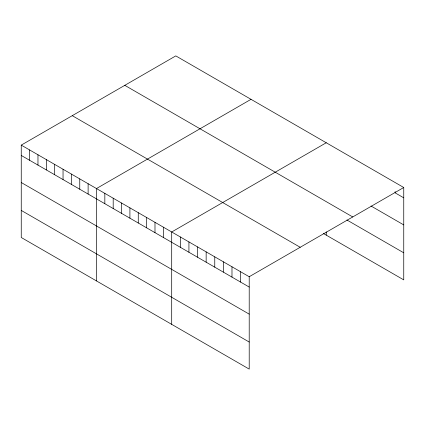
<?xml version="1.0" encoding="UTF-8"?>
<svg xmlns="http://www.w3.org/2000/svg" width="425" height="425" viewBox="0 0 425 425"><rect width="100%" height="100%" fill="white"/><g stroke="black" fill="none" stroke-linecap="round" stroke-linejoin="round"><path stroke-width="0.64" d="M21.25 145.122L249.209 276.728L249.209 369.107L21.25 237.495L21.25 145.122L175.791 55.893L403.75 187.505L403.75 279.878L323.457 233.527M251.016 99.328L96.475 188.551L96.475 280.925M326.246 142.758L171.7 231.981L171.7 324.355M249.209 276.728L403.75 187.505M403.75 197.827L395.138 192.86L395.138 191.569M371.025 206.013L403.75 224.905M124.791 85.34L352.75 216.952M346.912 219.991L403.75 252.806M72.25 115.674L300.209 247.286M21.25 155.444L249.209 287.056M21.25 182.522L249.209 314.128M21.25 210.417L249.209 342.029M326.246 231.912L326.246 235.131M240.598 271.756L240.598 282.083M231.986 266.783L231.986 277.111M223.375 261.816L223.375 272.138M214.763 256.843L214.763 267.166M206.152 251.871L206.152 262.193M197.54 246.898L197.54 257.221M188.928 241.926L188.928 252.248M180.317 236.953L180.317 247.276M163.343 227.157L163.343 237.479M154.987 222.328L154.987 232.656M146.625 217.504L146.625 227.827M138.268 212.681L138.268 223.003M129.912 207.852L129.912 218.179M121.55 203.028L121.55 213.35M113.193 198.204L113.193 208.526M104.837 193.375L104.837 203.697M88.118 183.722L88.118 194.05M79.762 178.898L79.762 189.221M71.4 174.075L71.4 184.397M63.043 169.246L63.043 179.573M54.682 164.422L54.682 174.744M46.325 159.598L46.325 169.92M37.968 154.769L37.968 165.091M29.607 149.945L29.607 160.268"/></g></svg>
